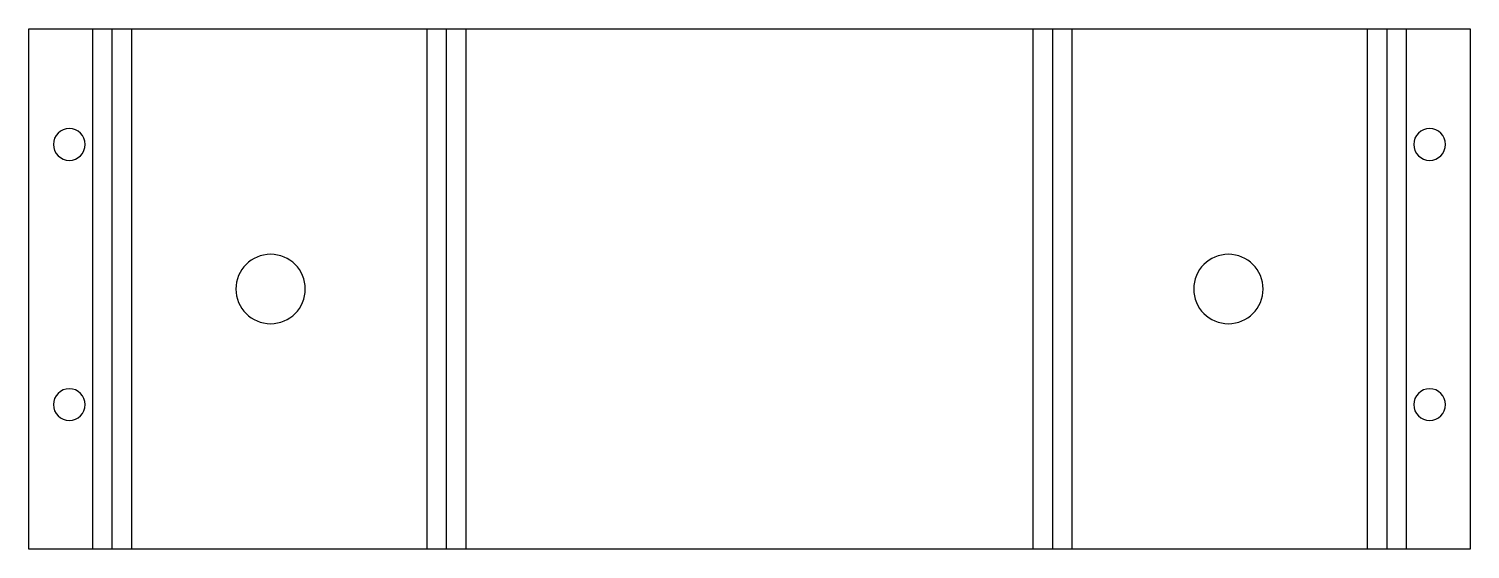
# Model space of a CAD drawing. Header units: millimetres. Extents: x 0 to 249, y 0 to 90.
import ezdxf

# ---------------------------------------------------------------- set-up
doc = ezdxf.new("R2010")
doc.units = ezdxf.units.MM

msp = doc.modelspace()

# ---------------------------------------------------------------- linework, layer by layer
at = {"layer": 'BEND'}
for p, q in [((14.39, 0), (14.39, 90)), ((72.18, 0), (72.18, 90)), ((176.96, 90), (176.96, 0)), ((234.75, 90), (234.75, 0))]:
    msp.add_line(p, q, dxfattribs=at)
at = {"layer": 'BEND_EXTENT'}
for p, q in [((11, 90), (11, 0)), ((17.79, 0), (17.79, 90)), ((68.79, 90), (68.79, 0)), ((75.57, 0), (75.57, 90)), ((173.57, 90), (173.57, 0)), ((180.36, 0), (180.36, 90)), ((231.36, 90), (231.36, 0)), ((238.14, 0), (238.14, 90))]:
    msp.add_line(p, q, dxfattribs=at)
at = {"layer": 'INTERIOR_PROFILES', "extrusion": (0, 0, -1)}
for centre, radius in [((-7, 70), 2.75), ((-242.14, 70), 2.75), ((-41.79, 45), 6), ((-207.36, 45), 6), ((-7, 25), 2.75), ((-242.14, 25), 2.75)]:
    msp.add_circle(centre, radius, dxfattribs=at)
at = {"layer": 'OUTER_PROFILES'}
msp.add_lwpolyline([(249.14, 0), (0, 0), (0, 90), (249.14, 90)], close=True, dxfattribs=at)

doc.saveas('drawing.dxf')
